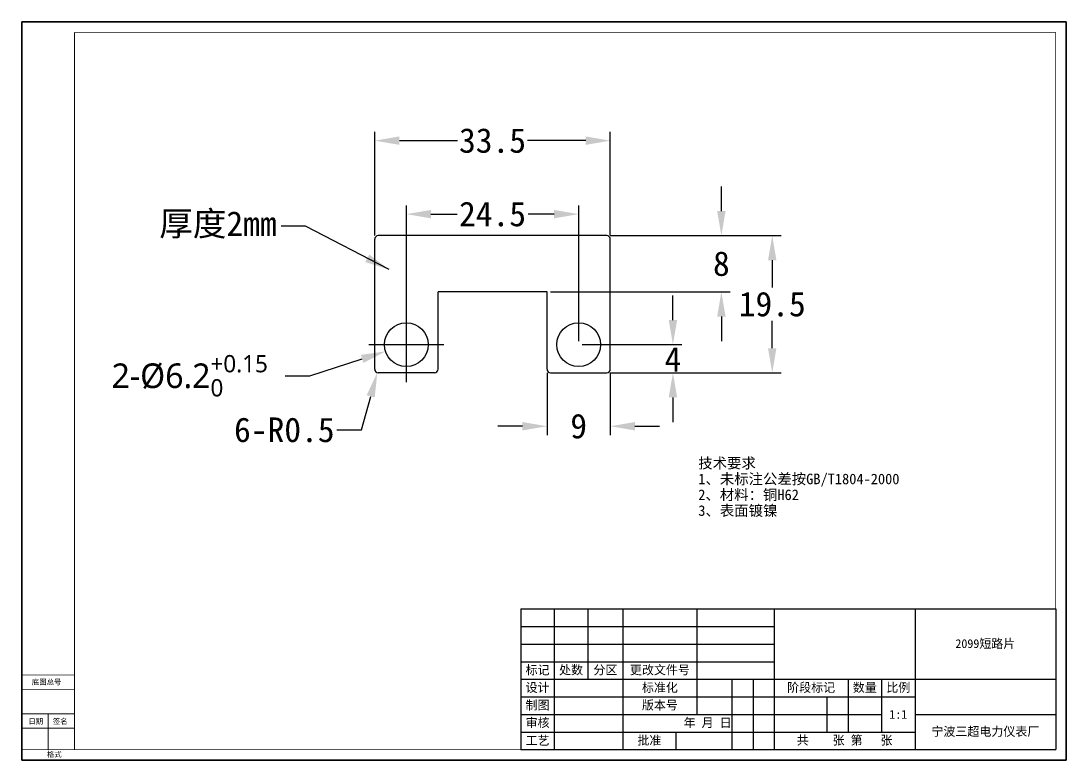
# Model space of a CAD drawing. Header units: millimetres. Extents: x -386 to 595, y -1 to 421.
# Drawn here: x -385.8 to -237, y 244.9 to 350.1 of the extents above; entities that cross this region are included whole.
import ezdxf

# ---------------------------------------------------------------- set-up
doc = ezdxf.new("R2010")
doc.units = ezdxf.units.MM
doc.header["$LTSCALE"] = 32.67
doc.header["$PDSIZE"] = 0.1
doc.linetypes.add('CENTER', pattern=[0.6, 0.375, -0.075, 0.075, -0.075])
doc.layers.get('0').update_dxf_attribs({"linetype": 'CONTINUOUS'})
doc.layers.get('Defpoints').update_dxf_attribs({"linetype": 'CONTINUOUS'})
doc.styles.get("Standard").update_dxf_attribs({"font": '仿宋_GB2312.ttf'})
doc.dimstyles.get("Standard").update_dxf_attribs({"dimtxt": 3.5, "dimasz": 3.5, "dimexe": 1.25, "dimexo": 0.5, "dimtad": 1, "dimdsep": 46, "dimtxsty": 'Standard', "dimblk": '_FILLED', "dimblk1": '_FILLED', "dimblk2": '_FILLED', "dimcen": 0.09, "dimclrt": 5, "dimadec": 0, "dimazin": 0, "dimtol": 1, "dimtp": 0.01, "dimtm": 0.01, "dimtfac": 1, "dimtofl": 0, "dimtmove": 0, "dimatfit": 3, "dimldrblk": '_FILLED', "dimfxl": 0, "dimtolj": 1, "dimarcsym": 0})

# ---------------------------------------------------------------- blocks, each defined once
blk = doc.blocks.new('_FILLED')
at = {"color": 0, "linetype": 'ByBlock'}
blk.add_solid([(0, 0), (-1, 0.171), (-1, -0.171)], dxfattribs=at)
blk = doc.blocks.new('*D153')
at = {"color": 0, "lineweight": -2}
for p, q in [((-335.47, 319.6), (-335.47, 334.36)), ((-301.97, 319.6), (-301.97, 334.36)), ((-331.97, 333.11), (-323.68, 333.11)), ((-305.47, 333.11), (-313.77, 333.11))]:
    blk.add_line(p, q, dxfattribs=at)
at = {"layer": 'Defpoints', "color": 0}
for p in [(-335.47, 333.11), (-335.47, 319.1), (-301.97, 319.1)]:
    blk.add_point(p, dxfattribs=at)
at = {"color": 0, "lineweight": -2, "xscale": 3.5, "yscale": 3.5, "zscale": 3.5, "rotation": 180}
blk.add_blockref('_FILLED', (-335.47, 333.11), dxfattribs=at)
at = {"color": 0, "lineweight": -2, "xscale": 3.5, "yscale": 3.5, "zscale": 3.5}
blk.add_blockref('_FILLED', (-301.97, 333.11), dxfattribs=at)
at = {"color": 0, "insert": (-318.72, 333.11), "char_height": 3.5, "attachment_point": 5}
blk.add_mtext('\\A1;33.5', dxfattribs=at)
blk = doc.blocks.new('*D154')
at = {"color": 0, "lineweight": -2}
for p, q in [((-301.97, 319.6), (-277.7, 319.6)), ((-278.95, 316.1), (-278.95, 312.23)), ((-278.95, 303.6), (-278.95, 307.48)), ((-301.97, 300.1), (-277.7, 300.1))]:
    blk.add_line(p, q, dxfattribs=at)
at = {"layer": 'Defpoints', "color": 0}
for p in [(-302.47, 319.6), (-302.47, 300.1), (-278.95, 300.1)]:
    blk.add_point(p, dxfattribs=at)
at = {"color": 0, "lineweight": -2, "xscale": 3.5, "yscale": 3.5, "zscale": 3.5}
for p, rotation in [((-278.95, 319.6), 90), ((-278.95, 300.1), 270)]:
    blk.add_blockref('_FILLED', p, dxfattribs=dict(at, rotation=rotation))
at = {"color": 0, "insert": (-278.95, 309.85), "char_height": 3.5, "attachment_point": 5}
blk.add_mtext('\\A1;19.5', dxfattribs=at)
blk = doc.blocks.new('*D155')
at = {"color": 0, "lineweight": -2}
for p, q in [((-310.97, 300.1), (-310.97, 291.25)), ((-301.97, 300.1), (-301.97, 291.25)), ((-314.47, 292.5), (-317.97, 292.5)), ((-298.47, 292.5), (-294.97, 292.5))]:
    blk.add_line(p, q, dxfattribs=at)
at = {"layer": 'Defpoints', "color": 0}
for p in [(-310.97, 300.6), (-301.97, 300.6), (-301.97, 292.5)]:
    blk.add_point(p, dxfattribs=at)
at = {"color": 0, "lineweight": -2, "xscale": 3.5, "yscale": 3.5, "zscale": 3.5}
blk.add_blockref('_FILLED', (-310.97, 292.5), dxfattribs=at)
at = {"color": 0, "lineweight": -2, "xscale": 3.5, "yscale": 3.5, "zscale": 3.5, "rotation": 180}
blk.add_blockref('_FILLED', (-301.97, 292.5), dxfattribs=at)
at = {"color": 0, "insert": (-306.47, 292.5), "char_height": 3.5, "attachment_point": 5}
blk.add_mtext('\\A1;9', dxfattribs=at)
blk = doc.blocks.new('*D156')
at = {"color": 0, "lineweight": -2}
for p, q in [((-330.97, 304.6), (-330.97, 323.91)), ((-306.47, 304.6), (-306.47, 323.91)), ((-327.47, 322.66), (-323.77, 322.66)), ((-309.97, 322.66), (-313.67, 322.66))]:
    blk.add_line(p, q, dxfattribs=at)
at = {"layer": 'Defpoints', "color": 0}
for p in [(-330.97, 322.66), (-330.97, 304.1), (-306.47, 304.1)]:
    blk.add_point(p, dxfattribs=at)
at = {"color": 0, "lineweight": -2, "xscale": 3.5, "yscale": 3.5, "zscale": 3.5, "rotation": 180}
blk.add_blockref('_FILLED', (-330.97, 322.66), dxfattribs=at)
at = {"color": 0, "lineweight": -2, "xscale": 3.5, "yscale": 3.5, "zscale": 3.5}
blk.add_blockref('_FILLED', (-306.47, 322.66), dxfattribs=at)
at = {"color": 0, "insert": (-318.72, 322.66), "char_height": 3.5, "attachment_point": 5}
blk.add_mtext('\\A1;24.5', dxfattribs=at)
blk = doc.blocks.new('*D157')
at = {"color": 0, "lineweight": -2}
for p, q in [((-330.97, 298.75), (-330.97, 309.45)), ((-336.32, 304.1), (-325.63, 304.1)), ((-344.69, 299.68), (-337.26, 302.08)), ((-348.19, 299.68), (-344.69, 299.68))]:
    blk.add_line(p, q, dxfattribs=at)
at = {"layer": 'Defpoints', "color": 0}
for p in [(-328.02, 305.05), (-333.92, 303.15)]:
    blk.add_point(p, dxfattribs=at)
at = {"color": 0, "lineweight": -2, "xscale": 3.5, "yscale": 3.5, "zscale": 3.5, "rotation": 17.85068982938474}
blk.add_blockref('_FILLED', (-333.92, 303.15), dxfattribs=at)
at = {"color": 0, "insert": (-361.78, 299.68), "char_height": 3.5, "attachment_point": 5}
blk.add_mtext('\\A1;\\fMeiryo|b0|i0|c134|p34;2-%%C6.2{\\H0.7x;\\S+0.15^ 0;}', dxfattribs=at)
blk = doc.blocks.new('*D158')
at = {"color": 0, "lineweight": -2}
for p, q in [((-293.07, 307.6), (-293.07, 311.1)), ((-305.97, 304.1), (-291.82, 304.1)), ((-301.97, 300.1), (-291.82, 300.1)), ((-293.07, 296.6), (-293.07, 293.1))]:
    blk.add_line(p, q, dxfattribs=at)
at = {"layer": 'Defpoints', "color": 0}
for p in [(-306.47, 304.1), (-302.47, 300.1), (-293.07, 300.1)]:
    blk.add_point(p, dxfattribs=at)
at = {"color": 0, "lineweight": -2, "xscale": 3.5, "yscale": 3.5, "zscale": 3.5}
for p, rotation in [((-293.07, 304.1), 270), ((-293.07, 300.1), 90)]:
    blk.add_blockref('_FILLED', p, dxfattribs=dict(at, rotation=rotation))
at = {"color": 0, "insert": (-293.07, 302.01), "char_height": 3.5, "attachment_point": 5}
blk.add_mtext('\\A1;4', dxfattribs=at)
blk = doc.blocks.new('*D159')
at = {"color": 0, "lineweight": -2}
for p, q in [((-286.18, 323.1), (-286.18, 326.6)), ((-301.97, 319.6), (-284.93, 319.6)), ((-310.47, 311.6), (-284.93, 311.6)), ((-286.18, 308.1), (-286.18, 304.6))]:
    blk.add_line(p, q, dxfattribs=at)
at = {"layer": 'Defpoints', "color": 0}
for p in [(-302.47, 319.6), (-286.18, 319.6), (-310.97, 311.6)]:
    blk.add_point(p, dxfattribs=at)
at = {"color": 0, "lineweight": -2, "xscale": 3.5, "yscale": 3.5, "zscale": 3.5}
for p, rotation in [((-286.18, 319.6), 270), ((-286.18, 311.6), 90)]:
    blk.add_blockref('_FILLED', p, dxfattribs=dict(at, rotation=rotation))
at = {"color": 0, "insert": (-286.18, 315.6), "char_height": 3.5, "attachment_point": 5}
blk.add_mtext('\\A1;8', dxfattribs=at)
blk = doc.blocks.new('*T176')
at = {"color": 0, "lineweight": -2}
for p, q in [((0, 0), (4.7625, 0)), ((0, 0), (0, -2.5)), ((4.7625, 0), (9.525, 0)), ((4.7625, 0), (4.7625, -2.5)), ((9.525, 0), (14.525, 0)), ((9.525, 0), (9.525, -2.5)), ((14.525, 0), (22.025, 0)), ((14.525, 0), (14.525, -2.5)), ((22.025, 0), (25.025, 0)), ((25.025, 0), (30.025, 0)), ((25.025, 0), (25.025, -2.5)), ((30.025, 0), (33.025, 0)), ((33.025, 0), (36.025, 0)), ((36.025, 0), (43.525, 0)), ((36.025, 0), (36.025, -2.5)), ((43.525, 0), (46.525, 0)), ((46.525, 0), (51.2875, 0)), ((51.2875, 0), (56.05, 0)), ((56.05, 0), (76.05, 0)), ((56.05, 0), (56.05, -2.5)), ((76.05, 0), (76.05, -2.5)), ((0, -2.5), (4.7625, -2.5)), ((0, -2.5), (0, -5)), ((4.7625, -2.5), (9.525, -2.5)), ((4.7625, -2.5), (4.7625, -5)), ((9.525, -2.5), (14.525, -2.5)), ((9.525, -2.5), (9.525, -5)), ((14.525, -2.5), (22.025, -2.5)), ((14.525, -2.5), (14.525, -5)), ((22.025, -2.5), (25.025, -2.5)), ((25.025, -2.5), (30.025, -2.5)), ((25.025, -2.5), (25.025, -5)), ((30.025, -2.5), (33.025, -2.5)), ((33.025, -2.5), (36.025, -2.5)), ((36.025, -2.5), (36.025, -5)), ((56.05, -2.5), (56.05, -5)), ((76.05, -2.5), (76.05, -5)), ((0, -5), (4.7625, -5)), ((0, -5), (0, -7.5)), ((4.7625, -5), (9.525, -5)), ((4.7625, -5), (4.7625, -7.5)), ((9.525, -5), (14.525, -5)), ((9.525, -5), (9.525, -7.5)), ((14.525, -5), (22.025, -5)), ((14.525, -5), (14.525, -7.5)), ((22.025, -5), (25.025, -5)), ((25.025, -5), (30.025, -5)), ((25.025, -5), (25.025, -7.5)), ((30.025, -5), (33.025, -5)), ((33.025, -5), (36.025, -5)), ((36.025, -5), (36.025, -7.5)), ((56.05, -5), (56.05, -7.5)), ((76.05, -5), (76.05, -7.5)), ((0, -7.5), (4.7625, -7.5)), ((0, -7.5), (0, -10)), ((4.7625, -7.5), (9.525, -7.5)), ((4.7625, -7.5), (4.7625, -10)), ((9.525, -7.5), (14.525, -7.5)), ((9.525, -7.5), (9.525, -10)), ((14.525, -7.5), (22.025, -7.5)), ((14.525, -7.5), (14.525, -10)), ((22.025, -7.5), (25.025, -7.5)), ((25.025, -7.5), (30.025, -7.5)), ((25.025, -7.5), (25.025, -10)), ((30.025, -7.5), (33.025, -7.5)), ((33.025, -7.5), (36.025, -7.5)), ((36.025, -7.5), (36.025, -10)), ((56.05, -7.5), (56.05, -10)), ((76.05, -7.5), (76.05, -10)), ((0, -10), (4.7625, -10)), ((0, -10), (0, -12.5)), ((4.7625, -10), (9.525, -10)), ((4.7625, -10), (4.7625, -12.5)), ((9.525, -10), (14.525, -10)), ((14.525, -10), (22.025, -10)), ((14.525, -10), (14.525, -12.5)), ((22.025, -10), (25.025, -10)), ((25.025, -10), (30.025, -10)), ((25.025, -10), (25.025, -12.5)), ((30.025, -10), (33.025, -10)), ((30.025, -10), (30.025, -12.5)), ((33.025, -10), (36.025, -10)), ((33.025, -10), (33.025, -12.5)), ((36.025, -10), (43.525, -10)), ((36.025, -10), (36.025, -12.5)), ((43.525, -10), (46.525, -10)), ((46.525, -10), (51.2875, -10)), ((46.525, -10), (46.525, -12.5)), ((51.2875, -10), (56.05, -10)), ((51.2875, -10), (51.2875, -12.5)), ((56.05, -10), (76.05, -10)), ((56.05, -10), (56.05, -12.5)), ((76.05, -10), (76.05, -12.5)), ((0, -12.5), (4.7625, -12.5)), ((0, -12.5), (0, -15)), ((4.7625, -12.5), (9.525, -12.5)), ((4.7625, -12.5), (4.7625, -15)), ((9.525, -12.5), (14.525, -12.5)), ((14.525, -12.5), (22.025, -12.5)), ((14.525, -12.5), (14.525, -15)), ((22.025, -12.5), (25.025, -12.5)), ((25.025, -12.5), (30.025, -12.5)), ((25.025, -12.5), (25.025, -15)), ((30.025, -12.5), (33.025, -12.5)), ((30.025, -12.5), (30.025, -15)), ((33.025, -12.5), (36.025, -12.5)), ((33.025, -12.5), (33.025, -15)), ((36.025, -12.5), (43.525, -12.5)), ((36.025, -12.5), (36.025, -15)), ((43.525, -12.5), (46.525, -12.5)), ((43.525, -12.5), (43.525, -15)), ((46.525, -12.5), (51.2875, -12.5)), ((46.525, -12.5), (46.525, -15)), ((51.2875, -12.5), (56.05, -12.5)), ((51.2875, -12.5), (51.2875, -15)), ((56.05, -12.5), (56.05, -15)), ((76.05, -12.5), (76.05, -15)), ((0, -15), (4.7625, -15)), ((0, -15), (0, -17.5)), ((4.7625, -15), (9.525, -15)), ((4.7625, -15), (4.7625, -17.5)), ((9.525, -15), (14.525, -15)), ((14.525, -15), (22.025, -15)), ((14.525, -15), (14.525, -17.5)), ((22.025, -15), (25.025, -15)), ((25.025, -15), (30.025, -15)), ((30.025, -15), (33.025, -15)), ((30.025, -15), (30.025, -17.5)), ((33.025, -15), (36.025, -15)), ((33.025, -15), (33.025, -17.5)), ((36.025, -15), (43.525, -15)), ((36.025, -15), (36.025, -17.5)), ((43.525, -15), (46.525, -15)), ((43.525, -15), (43.525, -17.5)), ((46.525, -15), (51.2875, -15)), ((46.525, -15), (46.525, -17.5)), ((51.2875, -15), (51.2875, -17.5)), ((56.05, -15), (76.05, -15)), ((56.05, -15), (56.05, -17.5)), ((76.05, -15), (76.05, -17.5)), ((0, -17.5), (4.7625, -17.5)), ((0, -17.5), (0, -20)), ((4.7625, -17.5), (9.525, -17.5)), ((4.7625, -17.5), (4.7625, -20)), ((9.525, -17.5), (14.525, -17.5)), ((14.525, -17.5), (22.025, -17.5)), ((14.525, -17.5), (14.525, -20)), ((22.025, -17.5), (25.025, -17.5)), ((22.025, -17.5), (22.025, -20)), ((25.025, -17.5), (30.025, -17.5)), ((30.025, -17.5), (33.025, -17.5)), ((30.025, -17.5), (30.025, -20)), ((33.025, -17.5), (36.025, -17.5)), ((33.025, -17.5), (33.025, -20)), ((36.025, -17.5), (43.525, -17.5)), ((36.025, -17.5), (36.025, -20)), ((43.525, -17.5), (46.525, -17.5)), ((46.525, -17.5), (51.2875, -17.5)), ((51.2875, -17.5), (56.05, -17.5)), ((56.05, -17.5), (56.05, -20)), ((76.05, -17.5), (76.05, -20)), ((0, -20), (4.7625, -20)), ((4.7625, -20), (9.525, -20)), ((9.525, -20), (14.525, -20)), ((14.525, -20), (22.025, -20)), ((22.025, -20), (25.025, -20)), ((25.025, -20), (30.025, -20)), ((30.025, -20), (33.025, -20)), ((33.025, -20), (36.025, -20)), ((36.025, -20), (43.525, -20)), ((43.525, -20), (46.525, -20)), ((46.525, -20), (51.2875, -20)), ((51.2875, -20), (56.05, -20)), ((56.05, -20), (76.05, -20))]:
    blk.add_line(p, q, dxfattribs=at)
at = {"color": 7, "linetype": 'Continuous', "char_height": 1.25}
for s, insert, width, attachment_point in [('2099短路片', (66.05, -5), 19.88, 5), ('标记', (2.3813, -8.75), 4.6425, 5), ('处数', (7.1438, -8.75), 4.6425, 5), ('分区', (12.025, -8.75), 4.88, 5), ('更改文件号', (19.775, -8.75), 10.38, 5), ('设计', (2.3813, -11.25), 4.6425, 5), ('标准化', (19.775, -11.25), 10.38, 5), ('阶段标记', (41.275, -11.25), 10.38, 5), ('数量 ', (48.9062, -11.25), 4.6425, 5), ('比例', (53.6688, -11.25), 4.6425, 5), ('制图', (2.3813, -13.75), 4.6425, 5), ('版本号', (19.775, -13.75), 10.38, 5), ('1:1', (53.6688, -15), 4.6425, 5), ('审核', (2.3813, -16.25), 4.6425, 5), ('  年 月 日', (29.965, -16.25), 15.38, 6), ('宁波三超电力仪表厂', (66.05, -17.5), 19.88, 5), ('工艺', (2.3813, -18.75), 4.6425, 5), ('批准', (18.275, -18.75), 7.38, 5), ('共    张 第   张', (46.0375, -18.75), 19.905, 5)]:
    blk.add_mtext(s, dxfattribs=dict(at, insert=insert, width=width, attachment_point=attachment_point))

msp = doc.modelspace()

# ---------------------------------------------------------------- linework, layer by layer
for p, q in [((-335.47296, 300.60058), (-335.47296, 319.10058)), ((-326.47296, 300.60058), (-326.47296, 311.60058)), ((-310.47296, 300.10058), (-302.47296, 300.10058))]:
    msp.add_line(p, q)
at = {"color": 7, "linetype": 'ByBlock'}
for p, q in [((-302.47296, 319.60058), (-334.97296, 319.60058)), ((-301.97296, 300.60058), (-301.97296, 319.10058)), ((-310.97296, 311.60058), (-326.47296, 311.60058)), ((-310.97296, 300.60058), (-310.97296, 311.60058))]:
    msp.add_line(p, q, dxfattribs=at)
at = {"color": 1, "linetype": 'CENTER'}
msp.add_line((-326.97296, 300.10058), (-334.97296, 300.10058), dxfattribs=at)
at = {"color": 6}
for p, q in [((-337.36978, 291.96848), (-336.04313, 296.7464)), ((-340.86978, 291.96848), (-337.36978, 291.96848))]:
    msp.add_line(p, q, dxfattribs=at)
at = {"color": 7, "linetype": 'Continuous'}
for points, const_width in [([(-385.65149, 350.01139), (-385.65149, 245.01139)], 0.25), ([(-385.65149, 350.01139), (-237.15149, 350.01139)], 0.25), ([(-237.15149, 245.01139), (-237.15149, 350.01139)], 0.25), ([(-378.15149, 246.51139), (-378.15149, 348.51139)], 0.125), ([(-378.15149, 348.51139), (-238.65149, 348.51139)], 0.125), ([(-238.65149, 348.51139), (-238.65149, 246.51139)], 0.125), ([(-385.65149, 257.12408), (-378.15149, 257.12408)], 0.125), ([(-378.15149, 255.0928), (-385.65149, 255.0928)], 0.125), ([(-385.65149, 251.6106), (-378.15149, 251.6106)], 0.125), ([(-381.90149, 251.6106), (-381.90149, 246.50857)], 0.125), ([(-385.65149, 249.57932), (-378.15149, 249.57932)], 0.125), ([(-378.15149, 246.51139), (-385.65149, 246.50575)], 0.125), ([(-238.65149, 246.51139), (-378.15149, 246.51139)], 0.125), ([(-385.65149, 245.01139), (-237.15149, 245.01139)], 0.25)]:
    msp.add_lwpolyline(points, dxfattribs=dict(at, const_width=const_width))
for centre in [(-330.97296, 304.10058), (-306.47296, 304.10058)]:
    msp.add_circle(centre, 3.1)
for centre, start, end in [((-334.97296, 319.10058), 90, 180), ((-334.97296, 300.60058), 180, 270), ((-326.97296, 300.60058), 270, 0), ((-310.47296, 300.60058), 180, 270), ((-302.47296, 300.60058), 270, 0)]:
    msp.add_arc(centre, 0.5, start, end)
at = {"color": 7, "linetype": 'ByBlock'}
msp.add_arc((-302.47296, 319.10058), 0.5, 360, 90, dxfattribs=at)

# ---------------------------------------------------------------- block references
at = {"color": 6, "xscale": 3.500000000000001, "yscale": 3.500000000000001, "zscale": 3.500000000000001, "rotation": 74.48193109844594}
msp.add_blockref('_FILLED', (-335.10673, 300.11881), dxfattribs=at)
msp.add_blockref('*T176', (-314.69564, 266.51763))

# ---------------------------------------------------------------- texts
at = {"color": 6, "char_height": 3.5}
for s, insert, attachment_point in [('厚度2mm', (-349.41846, 319.18516), 9), ('\\A1;6-R0.5', (-348.32451, 291.96848), 5)]:
    msp.add_mtext(s, dxfattribs=dict(at, insert=insert, attachment_point=attachment_point))
at = {"color": 5, "linetype": 'Continuous', "insert": (-289.46571, 288.00837), "char_height": 1.5, "width": 29.097786, "attachment_point": 1, "line_spacing_factor": 0.9}
msp.add_mtext('技术要求\\P1、未标注公差按GB/T1804-2000\\P2、材料：铜H62\\P3、表面镀镍', dxfattribs=at)
at = {"color": 7, "linetype": 'Continuous', "char_height": 0.75, "attachment_point": 2, "line_spacing_factor": 0.9}
for s, insert, width in [('底图总号   ', (-382.12349, 256.5067), 5.7121771), ('日期 ', (-383.66741, 250.90998), 2.595941), ('签名 ', (-380.19359, 250.90998), 2.595941), ('格式 ', (-381.02988, 246.21388), 2.595941)]:
    msp.add_mtext(s, dxfattribs=dict(at, insert=insert, width=width))

# ---------------------------------------------------------------- dimensions: what is measured, and where the dimension line sits
at = {"color": 6}
for base, p1, p2, text, picture, middle in [((-335.47296, 333.11196), (-301.97296, 319.10058), (-335.47296, 319.10058), '33.5', '*D153', (-318.72296, 333.11196)), ((-330.97296, 322.65646), (-306.47296, 304.10058), (-330.97296, 304.10058), '24.5', '*D156', (-318.72296, 322.65646))]:
    dim = msp.add_linear_dim(base=base, p1=p1, p2=p2, text=text, dimstyle='Standard', override={"dimtad": 0, "dimtih": 1, "dimtoh": 1, "dimdec": 4, "dimzin": 0, "dimtxsty": 'Standard', "dimcen": 5.346, "dimclrt": 0, "dimtdec": 4, "dimtzin": 0}, dxfattribs=at)
    dim.commit()
    dim.dimension.update_dxf_attribs({"geometry": picture, "text_midpoint": middle})
for base, p1, p2, text, picture, middle in [((-286.18087, 319.60058), (-310.97296, 311.60058), (-302.47296, 319.60058), '8', '*D159', (-286.18087, 315.60058)), ((-293.06629, 300.10058), (-306.47296, 304.10058), (-302.47296, 300.10058), '4', '*D158', (-293.06629, 302.00981))]:
    dim = msp.add_linear_dim(base=base, p1=p1, p2=p2, angle=90, text=text, dimstyle='Standard', override={"dimtad": 0, "dimtih": 1, "dimtoh": 1, "dimdec": 4, "dimzin": 0, "dimtxsty": 'Standard', "dimcen": 5.346, "dimclrt": 0, "dimtdec": 4, "dimtzin": 0}, dxfattribs=at)
    dim.commit()
    dim.dimension.update_dxf_attribs({"geometry": picture, "text_midpoint": middle, "dimtype": 160})
dim = msp.add_linear_dim(base=(-278.95183, 300.10058), p1=(-302.47296, 319.60058), p2=(-302.47296, 300.10058), angle=90, text='19.5', dimstyle='Standard', override={"dimtad": 0, "dimtih": 1, "dimtoh": 1, "dimdec": 4, "dimzin": 0, "dimtxsty": 'Standard', "dimcen": 5.346, "dimclrt": 0, "dimtdec": 4, "dimtzin": 0}, dxfattribs=at)
dim.commit()
dim.dimension.update_dxf_attribs({"geometry": '*D154', "text_midpoint": (-278.95183, 309.85058)})
dim = msp.add_diameter_dim_2p(p1=(-328.0222, 305.05085), p2=(-333.92372, 303.15031), text='\\fMeiryo|b0|i0|c134|p34;2-%%C6.2{\\H0.7x;\\S+0.15^ 0;}', dimstyle='Standard', override={"dimtad": 0, "dimtih": 1, "dimtoh": 1, "dimdec": 4, "dimzin": 0, "dimtxsty": 'Standard', "dimcen": 5.346, "dimclrt": 0, "dimtdec": 4, "dimtzin": 0}, dxfattribs=at)
dim.commit()
dim.dimension.update_dxf_attribs({"geometry": '*D157', "text_midpoint": (-344.68833, 299.68367), "dimtype": 163})
dim = msp.add_linear_dim(base=(-301.97296, 292.50355), p1=(-310.97296, 300.60058), p2=(-301.97296, 300.60058), text='9', dimstyle='Standard', override={"dimtad": 0, "dimtih": 1, "dimtoh": 1, "dimdec": 4, "dimzin": 0, "dimtxsty": 'Standard', "dimcen": 5.346, "dimclrt": 0, "dimtdec": 4, "dimtzin": 0}, dxfattribs=at)
dim.commit()
dim.dimension.update_dxf_attribs({"geometry": '*D155', "text_midpoint": (-306.47296, 292.50355), "dimtype": 160})

# ---------------------------------------------------------------- leaders
at = {"color": 6, "annotation_type": 0, "has_hookline": 1, "hookline_direction": 1, "text_width": 16.62973}
msp.add_leader([(-333.42377, 314.76967), (-345.29346, 320.93516), (-348.79346, 320.93516)], dimstyle='Standard', override={"dimgap": 0.625, "dimtad": 0, "dimtih": 1, "dimtoh": 1, "dimdec": 4, "dimzin": 0, "dimcen": 5.346, "dimclrt": 0, "dimtdec": 4, "dimtzin": 0}, dxfattribs=at)

doc.saveas('drawing.dxf')
